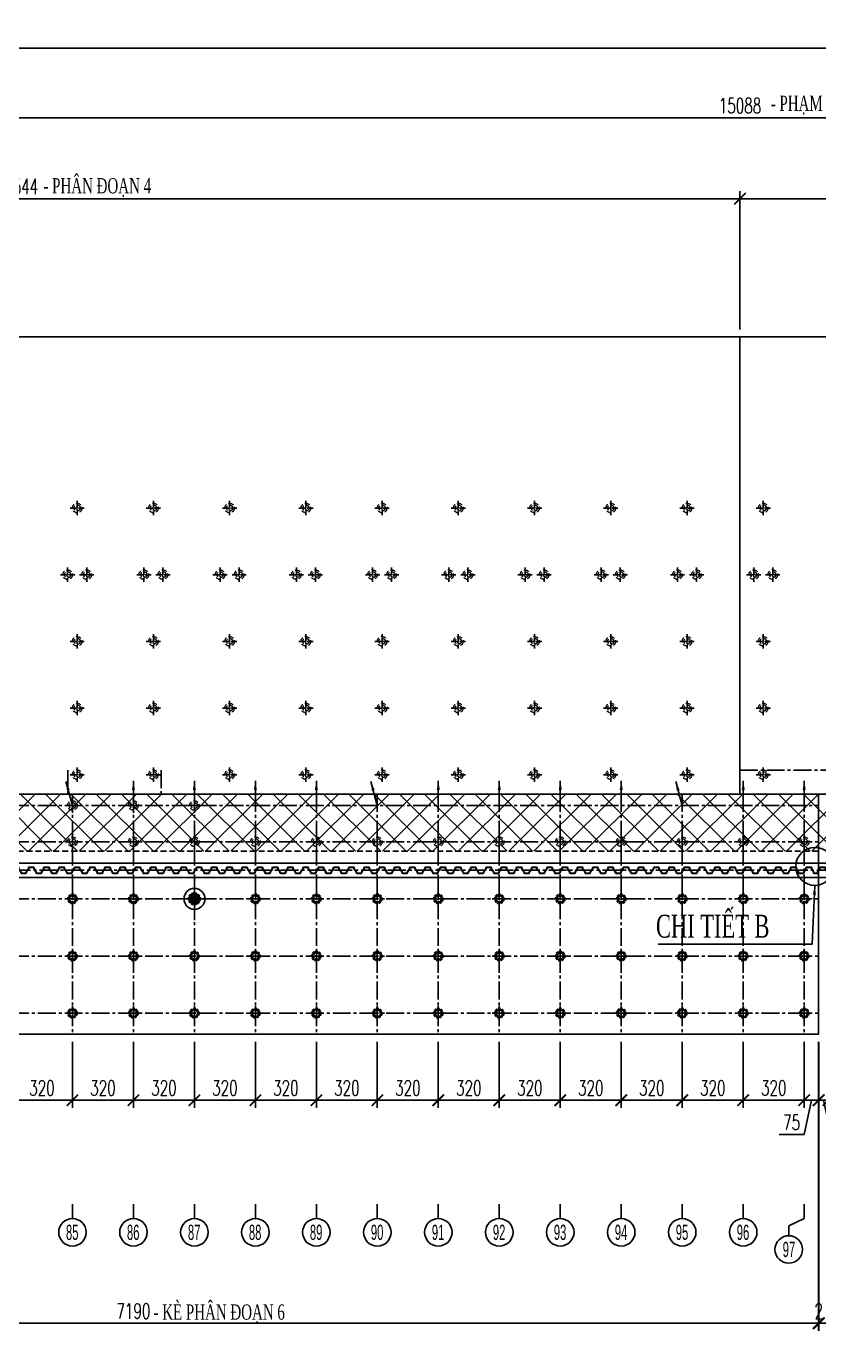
# Model space of a CAD drawing. Extents: x -64479 to 90650, y -38385 to 38270.
# Drawn here: x -24139 to -19979, y 8409 to 15260 of the extents above; entities that cross this region are included whole.
import ezdxf
from ezdxf.enums import TextEntityAlignment as Align

# ---------------------------------------------------------------- set-up
doc = ezdxf.new("R2010")
doc.units = 0
doc.header["$MEASUREMENT"] = 0
for name, pattern in [('CENTER', [2, 1.25, -0.25, 0.25, -0.25]), ('CENTER2', [1.125, 0.75, -0.125, 0.125, -0.125]), ('HIDDEN', [0.375, 0.25, -0.125])]:
    doc.linetypes.add(name, pattern=pattern)
doc.layers.get('0').update_dxf_attribs({"linetype": 'CONTINUOUS'})
for name, color, linetype in [('BORDER', 2, 'CONTINUOUS'), ('CENTER', 9, 'CENTER2'), ('Coc', 2, 'CONTINUOUS'), ('Cochh', 7, 'CONTINUOUS'), ('Cu', 230, 'CONTINUOUS'), ('Dam', 4, 'CONTINUOUS'), ('DIMENSION', 4, 'CONTINUOUS'), ('HATCH', 7, 'CONTINUOUS'), ('HIDDEN', 4, 'HIDDEN'), ('Net vang', 2, 'CONTINUOUS'), ('STEEL', 1, 'CONTINUOUS'), ('TEXT', 3, 'CONTINUOUS')]:
    doc.layers.add(name, color=color, linetype=linetype)
doc.layers.add('KHUAT', color=235, linetype='HIDDEN', lineweight=18)
doc.styles.add('DIM', font='romans.shx', dxfattribs={"width": 0.65})
doc.styles.get("Standard").update_dxf_attribs({"font": 'vn_vni.shx', "width": 0.9})
doc.styles.add('THUONG', font='vntimeh.shx')
doc.dimstyles.new('1-400', dxfattribs={"dimscale": 400, "dimtxt": 0.22, "dimasz": 0.12, "dimexe": 0.1, "dimexo": 0.1, "dimgap": 0.08, "dimtad": 1, "dimdec": 0, "dimzin": 0, "dimdsep": 46, "dimtxsty": 'DIM', "dimblk": 'ARCHTICK', "dimcen": 0.15, "dimdle": 0.1, "dimclrd": 4, "dimclre": 7, "dimclrt": 2, "dimaunit": 1, "dimadec": 0, "dimazin": 0, "dimtfac": 1, "dimtdec": 0, "dimtix": 1, "dimtmove": 1, "dimatfit": 3, "dimfxl": 1, "dimtolj": 1, "dimtzin": 0, "dimarcsym": 0})
doc.dimstyles.new('400.Ph', dxfattribs={"dimscale": 400, "dimtxt": 0.2, "dimasz": 0.15, "dimexe": 0.1, "dimexo": 0.1, "dimgap": 0.06, "dimtad": 1, "dimdec": 0, "dimzin": 0, "dimdsep": 46, "dimtxsty": 'DIM', "dimblk": 'ARCHTICK', "dimcen": 0.15, "dimdle": 0.1, "dimclrd": 256, "dimclre": 7, "dimclrt": 6, "dimadec": 0, "dimazin": 0, "dimtfac": 1, "dimtdec": 0, "dimtix": 1, "dimtmove": 0, "dimatfit": 3, "dimldrblk": 'ARCHTICK', "dimfxl": 1, "dimtolj": 1, "dimtzin": 0, "dimarcsym": 0})

# ---------------------------------------------------------------- blocks, each defined once
blk = doc.blocks.new('CocD500_HH')
at = {"layer": 'CENTER', "ltscale": 50}
for p, q in [((-37.5, 0), (37.5, 0)), ((0, 37.5), (0, -37.5))]:
    blk.add_line(p, q, dxfattribs=at)
at = {"layer": 'KHUAT', "ltscale": 100}
for radius in [25, 16]:
    blk.add_circle((0, 0), radius, dxfattribs=at)
blk = doc.blocks.new('cocD500')
at = {"layer": 'HATCH'}
blk.add_blockref('CocD500_HH', (0, 0), dxfattribs=at)
blk = doc.blocks.new('_ArchTick')
at = {"color": 0, "linetype": 'ByBlock', "const_width": 0.15}
blk.add_lwpolyline([(-0.5, -0.5), (0.5, 0.5)], dxfattribs=at)
blk = doc.blocks.new('*D18')
at = {"layer": 'DIMENSION', "lineweight": -2}
blk.add_line((-50609.1, 15143.5), (-12809.1, 15143.5), dxfattribs=at)
at = {"layer": 'DIMENSION', "color": 7, "lineweight": -2}
for p, q in [((-50569.1, 13667.7), (-50569.1, 15183.5)), ((-12849.1, 13667.7), (-12849.1, 15183.5))]:
    blk.add_line(p, q, dxfattribs=at)
at = {"layer": 'DIMENSION', "lineweight": -2, "xscale": 60, "yscale": 60, "zscale": 60, "rotation": 180}
blk.add_blockref('_ArchTick', (-50569.1, 15143.5), dxfattribs=at)
at = {"layer": 'DIMENSION', "lineweight": -2, "xscale": 60, "yscale": 60, "zscale": 60}
blk.add_blockref('_ArchTick', (-12849.1, 15143.5), dxfattribs=at)
at = {"layer": 'DIMENSION', "color": 6, "insert": (-31669.1, 15207.5), "char_height": 80, "attachment_point": 5, "style": 'DIM'}
blk.add_mtext('\\A1;37720', dxfattribs=at)
blk = doc.blocks.new('cocbs')
at = {"layer": 'Coc'}
h = blk.add_hatch(color=256, dxfattribs=at)
h.paths.add_polyline_path([(-46596.3, 9805.7), (-46596.3, 9796.7, -0.414214), (-46580.3, 9780.7), (-46571.3, 9780.7, 0.414214)])
h.paths.add_polyline_path([(-46571.3, 9780.7), (-46580.3, 9780.7, -0.414214), (-46596.3, 9764.7), (-46596.3, 9755.7, 0.414214)])
h.paths.add_polyline_path([(-46612.3, 9780.7), (-46621.3, 9780.7, 0.414214), (-46596.3, 9755.7), (-46596.3, 9764.7, -0.414214)])
h.paths.add_polyline_path([(-46596.3, 9796.7), (-46596.3, 9805.7, 0.414214), (-46621.3, 9780.7), (-46612.3, 9780.7, -0.414214)])
at = {"layer": 'Coc', "color": 8, "linetype": 'HIDDEN', "ltscale": 50}
for radius in [25, 16]:
    blk.add_circle((-46596.3, 9780.7), radius, dxfattribs=at)
at = {"layer": 'Cochh', "linetype": 'CENTER', "ltscale": 25}
for p, q in [((-46596.3, 9818.2), (-46596.3, 9743.2)), ((-46633.8, 9780.7), (-46558.8, 9780.7))]:
    blk.add_line(p, q, dxfattribs=at)
blk = doc.blocks.new('*D34')
at = {"layer": 'DIMENSION', "color": 7, "lineweight": -2}
for p, q in [((-27171.1, 9927.7), (-27171.1, 8409.5)), ((-19981.1, 9927.7), (-19981.1, 8409.5))]:
    blk.add_line(p, q, dxfattribs=at)
at = {"layer": 'DIMENSION', "lineweight": -2}
blk.add_line((-27211.1, 8449.5), (-19941.1, 8449.5), dxfattribs=at)
at = {"layer": 'DIMENSION', "lineweight": -2, "xscale": 60, "yscale": 60, "zscale": 60, "rotation": 180}
blk.add_blockref('_ArchTick', (-27171.1, 8449.5), dxfattribs=at)
at = {"layer": 'DIMENSION', "lineweight": -2, "xscale": 60, "yscale": 60, "zscale": 60}
blk.add_blockref('_ArchTick', (-19981.1, 8449.5), dxfattribs=at)
at = {"layer": 'DIMENSION', "color": 6, "insert": (-23576.1, 8513.5), "char_height": 80, "attachment_point": 5, "style": 'DIM'}
blk.add_mtext('\\A1;7190', dxfattribs=at)
blk = doc.blocks.new('*D35')
at = {"layer": 'DIMENSION', "color": 7, "lineweight": -2}
for p, q in [((-19981.1, 9927.7), (-19981.1, 8409.5)), ((-19979.1, 9927.7), (-19979.1, 8409.5))]:
    blk.add_line(p, q, dxfattribs=at)
at = {"layer": 'DIMENSION', "lineweight": -2}
for p, q in [((-19981.1, 8449.5), (-20041.1, 8449.5)), ((-19981.1, 8449.5), (-19979.1, 8449.5)), ((-19979.1, 8449.5), (-19919.1, 8449.5))]:
    blk.add_line(p, q, dxfattribs=at)
at = {"layer": 'DIMENSION', "lineweight": -2, "xscale": 60, "yscale": 60, "zscale": 60}
blk.add_blockref('_ArchTick', (-19981.1, 8449.5), dxfattribs=at)
at = {"layer": 'DIMENSION', "lineweight": -2, "xscale": 60, "yscale": 60, "zscale": 60, "rotation": 180}
blk.add_blockref('_ArchTick', (-19979.1, 8449.5), dxfattribs=at)
at = {"layer": 'DIMENSION', "color": 6, "insert": (-19980.1, 8513.5), "char_height": 80, "attachment_point": 5, "style": 'DIM'}
blk.add_mtext('\\A1;2', dxfattribs=at)
blk = doc.blocks.new('*D36')
at = {"layer": 'DIMENSION', "color": 7, "lineweight": -2}
for p, q in [((-19979.1, 9927.7), (-19979.1, 8409.5)), ((-15079.1, 9927.7), (-15079.1, 8409.5))]:
    blk.add_line(p, q, dxfattribs=at)
at = {"layer": 'DIMENSION', "lineweight": -2}
blk.add_line((-20019.1, 8449.5), (-15039.1, 8449.5), dxfattribs=at)
at = {"layer": 'DIMENSION', "lineweight": -2, "xscale": 60, "yscale": 60, "zscale": 60, "rotation": 180}
blk.add_blockref('_ArchTick', (-19979.1, 8449.5), dxfattribs=at)
at = {"layer": 'DIMENSION', "lineweight": -2, "xscale": 60, "yscale": 60, "zscale": 60}
blk.add_blockref('_ArchTick', (-15079.1, 8449.5), dxfattribs=at)
at = {"layer": 'DIMENSION', "color": 6, "insert": (-17529.1, 8513.5), "char_height": 80, "attachment_point": 5, "style": 'DIM'}
blk.add_mtext('\\A1;4900', dxfattribs=at)
blk = doc.blocks.new('*D163')
at = {"layer": 'DIMENSION', "color": 7, "lineweight": -2}
for p, q in [((-24216.1, 9927.7), (-24216.1, 9580.6)), ((-23896.1, 9927.7), (-23896.1, 9580.6))]:
    blk.add_line(p, q, dxfattribs=at)
at = {"layer": 'DIMENSION', "lineweight": -2}
blk.add_line((-24256.1, 9620.6), (-23856.1, 9620.6), dxfattribs=at)
at = {"layer": 'DIMENSION', "lineweight": -2, "xscale": 60, "yscale": 60, "zscale": 60, "rotation": 180}
blk.add_blockref('_ArchTick', (-24216.1, 9620.6), dxfattribs=at)
at = {"layer": 'DIMENSION', "lineweight": -2, "xscale": 60, "yscale": 60, "zscale": 60}
blk.add_blockref('_ArchTick', (-23896.1, 9620.6), dxfattribs=at)
at = {"layer": 'DIMENSION', "color": 6, "insert": (-24056.1, 9684.6), "char_height": 80, "attachment_point": 5, "style": 'DIM'}
blk.add_mtext('\\A1;320', dxfattribs=at)
blk = doc.blocks.new('*D164')
at = {"layer": 'DIMENSION', "color": 7, "lineweight": -2}
for p, q in [((-23896.1, 9927.7), (-23896.1, 9580.6)), ((-23576.1, 9927.7), (-23576.1, 9580.6))]:
    blk.add_line(p, q, dxfattribs=at)
at = {"layer": 'DIMENSION', "lineweight": -2}
blk.add_line((-23936.1, 9620.6), (-23536.1, 9620.6), dxfattribs=at)
at = {"layer": 'DIMENSION', "lineweight": -2, "xscale": 60, "yscale": 60, "zscale": 60, "rotation": 180}
blk.add_blockref('_ArchTick', (-23896.1, 9620.6), dxfattribs=at)
at = {"layer": 'DIMENSION', "lineweight": -2, "xscale": 60, "yscale": 60, "zscale": 60}
blk.add_blockref('_ArchTick', (-23576.1, 9620.6), dxfattribs=at)
at = {"layer": 'DIMENSION', "color": 6, "insert": (-23736.1, 9684.6), "char_height": 80, "attachment_point": 5, "style": 'DIM'}
blk.add_mtext('\\A1;320', dxfattribs=at)
blk = doc.blocks.new('*D165')
at = {"layer": 'DIMENSION', "color": 7, "lineweight": -2}
for p, q in [((-23576.1, 9927.7), (-23576.1, 9580.6)), ((-23256.1, 9927.7), (-23256.1, 9580.6))]:
    blk.add_line(p, q, dxfattribs=at)
at = {"layer": 'DIMENSION', "lineweight": -2}
blk.add_line((-23616.1, 9620.6), (-23216.1, 9620.6), dxfattribs=at)
at = {"layer": 'DIMENSION', "lineweight": -2, "xscale": 60, "yscale": 60, "zscale": 60, "rotation": 180}
blk.add_blockref('_ArchTick', (-23576.1, 9620.6), dxfattribs=at)
at = {"layer": 'DIMENSION', "lineweight": -2, "xscale": 60, "yscale": 60, "zscale": 60}
blk.add_blockref('_ArchTick', (-23256.1, 9620.6), dxfattribs=at)
at = {"layer": 'DIMENSION', "color": 6, "insert": (-23416.1, 9684.6), "char_height": 80, "attachment_point": 5, "style": 'DIM'}
blk.add_mtext('\\A1;320', dxfattribs=at)
blk = doc.blocks.new('*D166')
at = {"layer": 'DIMENSION', "color": 7, "lineweight": -2}
for p, q in [((-23256.1, 9927.7), (-23256.1, 9580.6)), ((-22936.1, 9927.7), (-22936.1, 9580.6))]:
    blk.add_line(p, q, dxfattribs=at)
at = {"layer": 'DIMENSION', "lineweight": -2}
blk.add_line((-23296.1, 9620.6), (-22896.1, 9620.6), dxfattribs=at)
at = {"layer": 'DIMENSION', "lineweight": -2, "xscale": 60, "yscale": 60, "zscale": 60, "rotation": 180}
blk.add_blockref('_ArchTick', (-23256.1, 9620.6), dxfattribs=at)
at = {"layer": 'DIMENSION', "lineweight": -2, "xscale": 60, "yscale": 60, "zscale": 60}
blk.add_blockref('_ArchTick', (-22936.1, 9620.6), dxfattribs=at)
at = {"layer": 'DIMENSION', "color": 6, "insert": (-23096.1, 9684.6), "char_height": 80, "attachment_point": 5, "style": 'DIM'}
blk.add_mtext('\\A1;320', dxfattribs=at)
blk = doc.blocks.new('*D167')
at = {"layer": 'DIMENSION', "color": 7, "lineweight": -2}
for p, q in [((-22936.1, 9927.7), (-22936.1, 9580.6)), ((-22616.1, 9927.7), (-22616.1, 9580.6))]:
    blk.add_line(p, q, dxfattribs=at)
at = {"layer": 'DIMENSION', "lineweight": -2}
blk.add_line((-22976.1, 9620.6), (-22576.1, 9620.6), dxfattribs=at)
at = {"layer": 'DIMENSION', "lineweight": -2, "xscale": 60, "yscale": 60, "zscale": 60, "rotation": 180}
blk.add_blockref('_ArchTick', (-22936.1, 9620.6), dxfattribs=at)
at = {"layer": 'DIMENSION', "lineweight": -2, "xscale": 60, "yscale": 60, "zscale": 60}
blk.add_blockref('_ArchTick', (-22616.1, 9620.6), dxfattribs=at)
at = {"layer": 'DIMENSION', "color": 6, "insert": (-22776.1, 9684.6), "char_height": 80, "attachment_point": 5, "style": 'DIM'}
blk.add_mtext('\\A1;320', dxfattribs=at)
blk = doc.blocks.new('*D168')
at = {"layer": 'DIMENSION', "color": 7, "lineweight": -2}
for p, q in [((-22616.1, 9927.7), (-22616.1, 9580.6)), ((-22296.1, 9927.7), (-22296.1, 9580.6))]:
    blk.add_line(p, q, dxfattribs=at)
at = {"layer": 'DIMENSION', "lineweight": -2}
blk.add_line((-22656.1, 9620.6), (-22256.1, 9620.6), dxfattribs=at)
at = {"layer": 'DIMENSION', "lineweight": -2, "xscale": 60, "yscale": 60, "zscale": 60, "rotation": 180}
blk.add_blockref('_ArchTick', (-22616.1, 9620.6), dxfattribs=at)
at = {"layer": 'DIMENSION', "lineweight": -2, "xscale": 60, "yscale": 60, "zscale": 60}
blk.add_blockref('_ArchTick', (-22296.1, 9620.6), dxfattribs=at)
at = {"layer": 'DIMENSION', "color": 6, "insert": (-22456.1, 9684.6), "char_height": 80, "attachment_point": 5, "style": 'DIM'}
blk.add_mtext('\\A1;320', dxfattribs=at)
blk = doc.blocks.new('*D169')
at = {"layer": 'DIMENSION', "color": 7, "lineweight": -2}
for p, q in [((-22296.1, 9927.7), (-22296.1, 9580.6)), ((-21976.1, 9927.7), (-21976.1, 9580.6))]:
    blk.add_line(p, q, dxfattribs=at)
at = {"layer": 'DIMENSION', "lineweight": -2}
blk.add_line((-22336.1, 9620.6), (-21936.1, 9620.6), dxfattribs=at)
at = {"layer": 'DIMENSION', "lineweight": -2, "xscale": 60, "yscale": 60, "zscale": 60, "rotation": 180}
blk.add_blockref('_ArchTick', (-22296.1, 9620.6), dxfattribs=at)
at = {"layer": 'DIMENSION', "lineweight": -2, "xscale": 60, "yscale": 60, "zscale": 60}
blk.add_blockref('_ArchTick', (-21976.1, 9620.6), dxfattribs=at)
at = {"layer": 'DIMENSION', "color": 6, "insert": (-22136.1, 9684.6), "char_height": 80, "attachment_point": 5, "style": 'DIM'}
blk.add_mtext('\\A1;320', dxfattribs=at)
blk = doc.blocks.new('*D170')
at = {"layer": 'DIMENSION', "color": 7, "lineweight": -2}
for p, q in [((-21976.1, 9927.7), (-21976.1, 9580.6)), ((-21656.1, 9927.7), (-21656.1, 9580.6))]:
    blk.add_line(p, q, dxfattribs=at)
at = {"layer": 'DIMENSION', "lineweight": -2}
blk.add_line((-22016.1, 9620.6), (-21616.1, 9620.6), dxfattribs=at)
at = {"layer": 'DIMENSION', "lineweight": -2, "xscale": 60, "yscale": 60, "zscale": 60, "rotation": 180}
blk.add_blockref('_ArchTick', (-21976.1, 9620.6), dxfattribs=at)
at = {"layer": 'DIMENSION', "lineweight": -2, "xscale": 60, "yscale": 60, "zscale": 60}
blk.add_blockref('_ArchTick', (-21656.1, 9620.6), dxfattribs=at)
at = {"layer": 'DIMENSION', "color": 6, "insert": (-21816.1, 9684.6), "char_height": 80, "attachment_point": 5, "style": 'DIM'}
blk.add_mtext('\\A1;320', dxfattribs=at)
blk = doc.blocks.new('*D171')
at = {"layer": 'DIMENSION', "color": 7, "lineweight": -2}
for p, q in [((-21656.1, 9927.7), (-21656.1, 9580.6)), ((-21336.1, 9927.7), (-21336.1, 9580.6))]:
    blk.add_line(p, q, dxfattribs=at)
at = {"layer": 'DIMENSION', "lineweight": -2}
blk.add_line((-21696.1, 9620.6), (-21296.1, 9620.6), dxfattribs=at)
at = {"layer": 'DIMENSION', "lineweight": -2, "xscale": 60, "yscale": 60, "zscale": 60, "rotation": 180}
blk.add_blockref('_ArchTick', (-21656.1, 9620.6), dxfattribs=at)
at = {"layer": 'DIMENSION', "lineweight": -2, "xscale": 60, "yscale": 60, "zscale": 60}
blk.add_blockref('_ArchTick', (-21336.1, 9620.6), dxfattribs=at)
at = {"layer": 'DIMENSION', "color": 6, "insert": (-21496.1, 9684.6), "char_height": 80, "attachment_point": 5, "style": 'DIM'}
blk.add_mtext('\\A1;320', dxfattribs=at)
blk = doc.blocks.new('*D172')
at = {"layer": 'DIMENSION', "color": 7, "lineweight": -2}
for p, q in [((-21336.1, 9927.7), (-21336.1, 9580.6)), ((-21016.1, 9927.7), (-21016.1, 9580.6))]:
    blk.add_line(p, q, dxfattribs=at)
at = {"layer": 'DIMENSION', "lineweight": -2}
blk.add_line((-21376.1, 9620.6), (-20976.1, 9620.6), dxfattribs=at)
at = {"layer": 'DIMENSION', "lineweight": -2, "xscale": 60, "yscale": 60, "zscale": 60, "rotation": 180}
blk.add_blockref('_ArchTick', (-21336.1, 9620.6), dxfattribs=at)
at = {"layer": 'DIMENSION', "lineweight": -2, "xscale": 60, "yscale": 60, "zscale": 60}
blk.add_blockref('_ArchTick', (-21016.1, 9620.6), dxfattribs=at)
at = {"layer": 'DIMENSION', "color": 6, "insert": (-21176.1, 9684.6), "char_height": 80, "attachment_point": 5, "style": 'DIM'}
blk.add_mtext('\\A1;320', dxfattribs=at)
blk = doc.blocks.new('*D173')
at = {"layer": 'DIMENSION', "color": 7, "lineweight": -2}
for p, q in [((-21016.1, 9927.7), (-21016.1, 9580.6)), ((-20696.1, 9927.7), (-20696.1, 9580.6))]:
    blk.add_line(p, q, dxfattribs=at)
at = {"layer": 'DIMENSION', "lineweight": -2}
blk.add_line((-21056.1, 9620.6), (-20656.1, 9620.6), dxfattribs=at)
at = {"layer": 'DIMENSION', "lineweight": -2, "xscale": 60, "yscale": 60, "zscale": 60, "rotation": 180}
blk.add_blockref('_ArchTick', (-21016.1, 9620.6), dxfattribs=at)
at = {"layer": 'DIMENSION', "lineweight": -2, "xscale": 60, "yscale": 60, "zscale": 60}
blk.add_blockref('_ArchTick', (-20696.1, 9620.6), dxfattribs=at)
at = {"layer": 'DIMENSION', "color": 6, "insert": (-20856.1, 9684.6), "char_height": 80, "attachment_point": 5, "style": 'DIM'}
blk.add_mtext('\\A1;320', dxfattribs=at)
blk = doc.blocks.new('*D174')
at = {"layer": 'DIMENSION', "color": 7, "lineweight": -2}
for p, q in [((-20696.1, 9927.7), (-20696.1, 9580.6)), ((-20376.1, 9927.7), (-20376.1, 9580.6))]:
    blk.add_line(p, q, dxfattribs=at)
at = {"layer": 'DIMENSION', "lineweight": -2}
blk.add_line((-20736.1, 9620.6), (-20336.1, 9620.6), dxfattribs=at)
at = {"layer": 'DIMENSION', "lineweight": -2, "xscale": 60, "yscale": 60, "zscale": 60, "rotation": 180}
blk.add_blockref('_ArchTick', (-20696.1, 9620.6), dxfattribs=at)
at = {"layer": 'DIMENSION', "lineweight": -2, "xscale": 60, "yscale": 60, "zscale": 60}
blk.add_blockref('_ArchTick', (-20376.1, 9620.6), dxfattribs=at)
at = {"layer": 'DIMENSION', "color": 6, "insert": (-20536.1, 9684.6), "char_height": 80, "attachment_point": 5, "style": 'DIM'}
blk.add_mtext('\\A1;320', dxfattribs=at)
blk = doc.blocks.new('*D175')
at = {"layer": 'DIMENSION', "color": 7, "lineweight": -2}
for p, q in [((-20376.1, 9927.7), (-20376.1, 9580.6)), ((-20056.1, 9927.7), (-20056.1, 9580.6))]:
    blk.add_line(p, q, dxfattribs=at)
at = {"layer": 'DIMENSION', "lineweight": -2}
blk.add_line((-20416.1, 9620.6), (-20016.1, 9620.6), dxfattribs=at)
at = {"layer": 'DIMENSION', "lineweight": -2, "xscale": 60, "yscale": 60, "zscale": 60, "rotation": 180}
blk.add_blockref('_ArchTick', (-20376.1, 9620.6), dxfattribs=at)
at = {"layer": 'DIMENSION', "lineweight": -2, "xscale": 60, "yscale": 60, "zscale": 60}
blk.add_blockref('_ArchTick', (-20056.1, 9620.6), dxfattribs=at)
at = {"layer": 'DIMENSION', "color": 6, "insert": (-20216.1, 9684.6), "char_height": 80, "attachment_point": 5, "style": 'DIM'}
blk.add_mtext('\\A1;320', dxfattribs=at)
blk = doc.blocks.new('*D176')
at = {"layer": 'DIMENSION', "color": 7, "lineweight": -2}
for p, q in [((-20056.1, 9927.7), (-20056.1, 9580.6)), ((-19981.1, 9927.7), (-19981.1, 9580.6))]:
    blk.add_line(p, q, dxfattribs=at)
at = {"layer": 'DIMENSION', "lineweight": -2}
for p, q in [((-20096.1, 9620.6), (-19941.1, 9620.6)), ((-20018.6, 9620.6), (-20056.2, 9440.5)), ((-20056.2, 9440.5), (-20188.4, 9440.5))]:
    blk.add_line(p, q, dxfattribs=at)
at = {"layer": 'DIMENSION', "lineweight": -2, "xscale": 60, "yscale": 60, "zscale": 60, "rotation": 180}
blk.add_blockref('_ArchTick', (-20056.1, 9620.6), dxfattribs=at)
at = {"layer": 'DIMENSION', "lineweight": -2, "xscale": 60, "yscale": 60, "zscale": 60}
blk.add_blockref('_ArchTick', (-19981.1, 9620.6), dxfattribs=at)
at = {"layer": 'DIMENSION', "color": 6, "insert": (-20122.3, 9504.5), "char_height": 80, "attachment_point": 5, "style": 'DIM'}
blk.add_mtext('\\A1;75', dxfattribs=at)
blk = doc.blocks.new('*D177')
at = {"layer": 'DIMENSION', "color": 7, "lineweight": -2}
for p, q in [((-19979.1, 9927.7), (-19979.1, 9580.6)), ((-19929.1, 9927.7), (-19929.1, 9580.6))]:
    blk.add_line(p, q, dxfattribs=at)
at = {"layer": 'DIMENSION', "lineweight": -2}
for p, q in [((-20019.1, 9620.6), (-19889.1, 9620.6)), ((-19954.1, 9620.6), (-19914.7, 9440.6)), ((-19914.7, 9440.6), (-19782.5, 9440.6))]:
    blk.add_line(p, q, dxfattribs=at)
at = {"layer": 'DIMENSION', "lineweight": -2, "xscale": 60, "yscale": 60, "zscale": 60, "rotation": 180}
blk.add_blockref('_ArchTick', (-19979.1, 9620.6), dxfattribs=at)
at = {"layer": 'DIMENSION', "lineweight": -2, "xscale": 60, "yscale": 60, "zscale": 60}
blk.add_blockref('_ArchTick', (-19929.1, 9620.6), dxfattribs=at)
at = {"layer": 'DIMENSION', "color": 6, "insert": (-19848.6, 9504.6), "char_height": 80, "attachment_point": 5, "style": 'DIM'}
blk.add_mtext('\\A1;50', dxfattribs=at)
blk = doc.blocks.new('*D226')
at = {"layer": 'DIMENSION', "color": 7, "lineweight": -2}
for p, q in [((-27937.1, 13707.7), (-27937.1, 14818.4)), ((-12849.1, 13667.7), (-12849.1, 14818.4))]:
    blk.add_line(p, q, dxfattribs=at)
at = {"layer": 'DIMENSION', "lineweight": -2}
blk.add_line((-27977.1, 14778.4), (-12809.1, 14778.4), dxfattribs=at)
at = {"layer": 'DIMENSION', "lineweight": -2, "xscale": 60, "yscale": 60, "zscale": 60, "rotation": 180}
blk.add_blockref('_ArchTick', (-27937.1, 14778.4), dxfattribs=at)
at = {"layer": 'DIMENSION', "lineweight": -2, "xscale": 60, "yscale": 60, "zscale": 60}
blk.add_blockref('_ArchTick', (-12849.1, 14778.4), dxfattribs=at)
at = {"layer": 'DIMENSION', "color": 6, "insert": (-20393.1, 14842.4), "char_height": 80, "attachment_point": 5, "style": 'DIM'}
blk.add_mtext('\\A1;15088', dxfattribs=at)
blk = doc.blocks.new('*D409')
at = {"layer": 'HIDDEN', "color": 7, "lineweight": -2}
for p, q in [((-27937.1, 13667.7), (-27937.1, 14393.8)), ((-20393.1, 13667.7), (-20393.1, 14393.8))]:
    blk.add_line(p, q, dxfattribs=at)
at = {"layer": 'HIDDEN', "lineweight": -2}
blk.add_line((-27977.1, 14353.8), (-20353.1, 14353.8), dxfattribs=at)
at = {"layer": 'HIDDEN', "lineweight": -2, "xscale": 60, "yscale": 60, "zscale": 60, "rotation": 180}
blk.add_blockref('_ArchTick', (-27937.1, 14353.8), dxfattribs=at)
at = {"layer": 'HIDDEN', "lineweight": -2, "xscale": 60, "yscale": 60, "zscale": 60}
blk.add_blockref('_ArchTick', (-20393.1, 14353.8), dxfattribs=at)
at = {"layer": 'HIDDEN', "color": 6, "insert": (-24165.1, 14417.8), "char_height": 80, "attachment_point": 5, "style": 'DIM'}
blk.add_mtext('\\A1;7544', dxfattribs=at)
blk = doc.blocks.new('*D410')
at = {"layer": 'HIDDEN', "color": 7, "lineweight": -2}
for p, q in [((-20393.1, 13667.7), (-20393.1, 14393.8)), ((-12849.1, 13667.7), (-12849.1, 14393.8))]:
    blk.add_line(p, q, dxfattribs=at)
at = {"layer": 'HIDDEN', "lineweight": -2}
blk.add_line((-20433.1, 14353.8), (-12809.1, 14353.8), dxfattribs=at)
at = {"layer": 'HIDDEN', "lineweight": -2, "xscale": 60, "yscale": 60, "zscale": 60, "rotation": 180}
blk.add_blockref('_ArchTick', (-20393.1, 14353.8), dxfattribs=at)
at = {"layer": 'HIDDEN', "lineweight": -2, "xscale": 60, "yscale": 60, "zscale": 60}
blk.add_blockref('_ArchTick', (-12849.1, 14353.8), dxfattribs=at)
at = {"layer": 'HIDDEN', "color": 6, "insert": (-16621.1, 14417.8), "char_height": 80, "attachment_point": 5, "style": 'DIM'}
blk.add_mtext('\\A1;7544', dxfattribs=at)
blk = doc.blocks.new('Cu thep kieu IVL')
at = {"layer": 'CENTER'}
for p, q in [((-20, 19.2), (-20, 14.8)), ((20, 19.2), (20, 14.8))]:
    blk.add_line(p, q, dxfattribs=at)
at = {"layer": 'Cu', "color": 1}
blk.add_lwpolyline([(-11.6, 2.3, 0.331206), (-10.7, 1.6), (10.7, 1.6, 0.331206), (11.6, 2.3), (18.1, 18.4, -0.331206), (19.1, 19.2), (20.3, 19.2, -0.223582), (21.5, 18.6, -0.452935), (21.1, 16.7), (20, 16.2, -0.518485), (19.2, 16.4, -0.300037), (19.7, 16.9), (20.7, 17.4, 0.427626), (20.8, 18.1, 0.215462), (20.3, 18.4), (19.5, 18.4, 0.331206), (18.7, 17.8), (13.4, 1.3, -0.331206), (11.7, 0), (-11.7, 0, -0.331206), (-13.4, 1.3), (-18.7, 17.8, 0.331206), (-19.5, 18.4), (-20.3, 18.4, 0.215462), (-20.8, 18.1, 0.427626), (-20.7, 17.4), (-19.7, 16.9, -0.300037), (-19.2, 16.4, -0.518485), (-20, 16.2), (-21.1, 16.7, -0.452935), (-21.5, 18.6, -0.223582), (-20.3, 19.2), (-19.1, 19.2, -0.331206), (-18.1, 18.4)], format="xyb", close=True, dxfattribs=at)
blk = doc.blocks.new('Cu PD6')
at = {"layer": 'STEEL', "extrusion": (0, 0, -1), "zscale": -1, "rotation": 180}
for p in [(3132.5, 0), (3052.5, 0), (2972.5, 0), (2892.5, 0), (2812.5, 0), (2732.5, 0), (2652.5, 0), (2572.5, 0), (2492.5, 0), (2412.5, 0), (2332.5, 0), (2252.5, 0), (2172.5, 0), (2092.5, 0), (2012.5, 0), (1932.5, 0), (1852.5, 0), (1772.5, 0), (1692.5, 0), (1612.5, 0), (1532.5, 0), (1452.5, 0), (1372.5, 0), (1292.5, 0), (1212.5, 0), (1132.5, 0), (1052.5, 0), (972.5, 0), (892.5, 0), (812.5, 0), (732.5, 0), (652.5, 0), (572.5, 0), (492.5, 0), (412.5, 0), (332.5, 0), (252.5, 0), (172.5, 0), (92.5, 0), (12.5, 0), (-67.5, 0), (-147.5, 0), (-227.5, 0), (-307.5, 0), (-387.5, 0), (-467.5, 0), (-547.5, 0), (-627.5, 0), (-707.5, 0), (-787.5, 0), (-867.5, 0), (-947.5, 0), (-1027.5, 0), (-1107.5, 0), (-1187.5, 0), (-1267.5, 0), (-1347.5, 0), (-1427.5, 0), (-1507.5, 0), (-1587.5, 0), (-1667.5, 0), (-1747.5, 0), (-1827.5, 0), (-1907.5, 0), (-1987.5, 0), (-2067.5, 0), (-2147.5, 0), (-2227.5, 0), (-2307.5, 0), (-2387.5, 0), (-2467.5, 0), (-2547.5, 0), (-2627.5, 0), (-2707.5, 0), (-2787.5, 0), (-2867.5, 0), (-2947.5, 0), (-3027.5, 0), (-3107.5, 0), (-3187.5, 0), (-3267.5, 0), (-3347.5, 0), (-3427.5, 0), (-3507.5, 0), (-3587.5, 0), (-3667.5, 0), (-3747.5, 0), (-3827.5, 0), (-3907.5, 0), (-3987.5, 0)]:
    blk.add_blockref('Cu thep kieu IVL', p, dxfattribs=at)
at = {"layer": 'STEEL', "extrusion": (0, 0, -1), "zscale": -1}
for p in [(3092.5, -34), (3012.5, -34), (2932.5, -34), (2852.5, -34), (2772.5, -34), (2692.5, -34), (2612.5, -34), (2532.5, -34), (2452.5, -34), (2372.5, -34), (2292.5, -34), (2212.5, -34), (2132.5, -34), (2052.5, -34), (1972.5, -34), (1892.5, -34), (1812.5, -34), (1732.5, -34), (1652.5, -34), (1572.5, -34), (1492.5, -34), (1412.5, -34), (1332.5, -34), (1252.5, -34), (1172.5, -34), (1092.5, -34), (1012.5, -34), (932.5, -34), (852.5, -34), (772.5, -34), (692.5, -34), (612.5, -34), (532.5, -34), (452.5, -34), (372.5, -34), (292.5, -34), (212.5, -34), (132.5, -34), (52.5, -34), (-27.5, -34), (-107.5, -34), (-187.5, -34), (-267.5, -34), (-347.5, -34), (-427.5, -34), (-507.5, -34), (-587.5, -34), (-667.5, -34), (-747.5, -34), (-827.5, -34), (-907.5, -34), (-987.5, -34), (-1067.5, -34), (-1147.5, -34), (-1227.5, -34), (-1307.5, -34), (-1387.5, -34), (-1467.5, -34), (-1547.5, -34), (-1627.5, -34), (-1707.5, -34), (-1787.5, -34), (-1867.5, -34), (-1947.5, -34), (-2027.5, -34), (-2107.5, -34), (-2187.5, -34), (-2267.5, -34), (-2347.5, -34), (-2427.5, -34), (-2507.5, -34), (-2587.5, -34), (-2667.5, -34), (-2747.5, -34), (-2827.5, -34), (-2907.5, -34), (-2987.5, -34), (-3067.5, -34), (-3147.5, -34), (-3227.5, -34), (-3307.5, -34), (-3387.5, -34), (-3467.5, -34), (-3547.5, -34), (-3627.5, -34), (-3707.5, -34), (-3787.5, -34), (-3867.5, -34), (-3947.5, -34)]:
    blk.add_blockref('Cu thep kieu IVL', p, dxfattribs=at)
blk = doc.blocks.new('Cu PD7')
at = {"layer": 'STEEL', "extrusion": (0, 0, -1), "zscale": -1, "rotation": 180}
for p in [(3377.2, 234.3), (3297.2, 234.3), (3217.2, 234.3), (3137.2, 234.3), (3057.2, 234.3), (2977.2, 234.3), (2897.2, 234.3), (2817.2, 234.3), (2737.2, 234.3), (2657.2, 234.3), (2577.2, 234.3), (2497.2, 234.3), (2417.2, 234.3), (2337.2, 234.3), (2257.2, 234.3), (2177.2, 234.3), (2097.2, 234.3), (2017.2, 234.3), (1937.2, 234.3), (1857.2, 234.3), (1777.2, 234.3), (1697.2, 234.3), (1617.2, 234.3), (1537.2, 234.3), (1457.2, 234.3), (1377.2, 234.3), (1297.2, 234.3), (1217.2, 234.3), (1137.2, 234.3), (1057.2, 234.3), (977.2, 234.3), (897.2, 234.3), (817.2, 234.3), (737.2, 234.3), (657.2, 234.3), (577.2, 234.3), (497.2, 234.3), (417.2, 234.3), (337.2, 234.3), (257.2, 234.3), (177.2, 234.3), (97.2, 234.3), (17.2, 234.3), (-62.8, 234.3), (-142.8, 234.3), (-222.8, 234.3), (-302.8, 234.3), (-382.8, 234.3), (-462.8, 234.3), (-542.8, 234.3), (-622.8, 234.3), (-702.8, 234.3), (-782.8, 234.3), (-862.8, 234.3), (-942.8, 234.3), (-1022.8, 234.3), (-1102.8, 234.3), (-1182.8, 234.3), (-1262.8, 234.3), (-1342.8, 234.3), (-1422.8, 234.3)]:
    blk.add_blockref('Cu thep kieu IVL', p, dxfattribs=at)
at = {"layer": 'STEEL', "extrusion": (0, 0, -1), "zscale": -1}
for p in [(3337.2, 200.3), (3257.2, 200.3), (3177.2, 200.3), (3097.2, 200.3), (3017.2, 200.3), (2937.2, 200.3), (2857.2, 200.3), (2777.2, 200.3), (2697.2, 200.3), (2617.2, 200.3), (2537.2, 200.3), (2457.2, 200.3), (2377.2, 200.3), (2297.2, 200.3), (2217.2, 200.3), (2137.2, 200.3), (2057.2, 200.3), (1977.2, 200.3), (1897.2, 200.3), (1817.2, 200.3), (1737.2, 200.3), (1657.2, 200.3), (1577.2, 200.3), (1497.2, 200.3), (1417.2, 200.3), (1337.2, 200.3), (1257.2, 200.3), (1177.2, 200.3), (1097.2, 200.3), (1017.2, 200.3), (937.2, 200.3), (857.2, 200.3), (777.2, 200.3), (697.2, 200.3), (617.2, 200.3), (537.2, 200.3), (457.2, 200.3), (377.2, 200.3), (297.2, 200.3), (217.2, 200.3), (137.2, 200.3), (57.2, 200.3), (-22.8, 200.3), (-102.8, 200.3), (-182.8, 200.3), (-262.8, 200.3), (-342.8, 200.3), (-422.8, 200.3), (-502.8, 200.3), (-582.8, 200.3), (-662.8, 200.3), (-742.8, 200.3), (-822.8, 200.3), (-902.8, 200.3), (-982.8, 200.3), (-1062.8, 200.3), (-1142.8, 200.3), (-1222.8, 200.3), (-1302.8, 200.3), (-1382.8, 200.3), (-1462.8, 200.3)]:
    blk.add_blockref('Cu thep kieu IVL', p, dxfattribs=at)
blk = doc.blocks.new('cocthu')
at = {"layer": 'Coc'}
h = blk.add_hatch(color=256, dxfattribs=at)
h.paths.add_polyline_path([(-52084.6, 9499), (-52084.6, 9487.7, -0.414214), (-52064.6, 9467.7), (-52053.3, 9467.7, 0.414214)])
h.paths.add_polyline_path([(-52053.3, 9467.7), (-52064.6, 9467.7, -0.414214), (-52084.6, 9447.7), (-52084.6, 9436.5, 0.414214)])
h.paths.add_polyline_path([(-52104.6, 9467.7), (-52115.8, 9467.7, 0.414214), (-52084.6, 9436.5), (-52084.6, 9447.7, -0.414214)])
h.paths.add_polyline_path([(-52084.6, 9487.7), (-52084.6, 9499, 0.414214), (-52115.8, 9467.7), (-52104.6, 9467.7, -0.414214)])
at = {"layer": 'Dam'}
h = blk.add_hatch(color=256, dxfattribs=at)
h.paths.add_polyline_path([(-52084.6, 9487.7), (-52084.6, 9467.7), (-52064.6, 9467.7, 0.414214)])
h.paths.add_polyline_path([(-52084.6, 9487.7, 0.414214), (-52104.6, 9467.7), (-52084.6, 9467.7)])
h.paths.add_polyline_path([(-52084.6, 9467.7), (-52104.6, 9467.7, 0.414214), (-52084.6, 9447.7)])
h.paths.add_polyline_path([(-52064.6, 9467.7), (-52084.6, 9467.7), (-52084.6, 9447.7, 0.414214)])
at = {"layer": 'CENTER', "linetype": 'CENTER', "ltscale": 25}
for p, q in [((-52084.6, 9580.2), (-52084.6, 9355.2)), ((-52197.1, 9467.7), (-51972.1, 9467.7))]:
    blk.add_line(p, q, dxfattribs=at)
at = {"layer": 'Coc', "color": 8, "linetype": 'HIDDEN', "ltscale": 50}
for radius in [31.2, 20]:
    blk.add_circle((-52084.6, 9467.7), radius, dxfattribs=at)
at = {"layer": 'Cu', "color": 1, "linetype": 'Continuous', "ltscale": 50}
blk.add_circle((-52084.6, 9467.7), 55.1, dxfattribs=at)

msp = doc.modelspace()

# ---------------------------------------------------------------- hatches: boundary and pattern name
at = {"layer": 'Dam'}
h = msp.add_hatch(dxfattribs=at)
h.set_pattern_fill('ANSI37', color=8, scale=750, style=0)
h.set_pattern_definition([(45, (0, -11350.51), (-66.29126, 66.29126), []), (135, (0, -11350.51), (-66.29126, -66.29126), [])])
h.paths.add_polyline_path([(-22738.1, 11227.7), (-35456.2, 11227.7), (-35456.2, 10927.7), (-22738.1, 10927.7)])
h.paths.add_polyline_path([(-15077.1, 10927.7), (-15077.1, 11227.7), (-22738.1, 11227.7), (-22738.1, 10927.7)])

# ---------------------------------------------------------------- linework, layer by layer
at = {"layer": 'BORDER'}
for p, q in [((-19981.1, 11227.7), (-27171.1, 11227.7)), ((-19981.1, 11227.7), (-27171.1, 11227.7)), ((-19981.1, 9967.7), (-19981.1, 11227.7)), ((-19981.1, 9967.7), (-27171.1, 9967.7))]:
    msp.add_line(p, q, dxfattribs=at)
at = {"layer": 'BORDER', "ltscale": 200}
msp.add_lwpolyline([(-27937.1, 13627.7), (-20393.1, 13627.7)], dxfattribs=at)
at = {"layer": 'BORDER'}
for points in [[(-20393.1, 13627.7), (-20393.1, 11227.7), (-27937.1, 11227.7), (-27937.1, 13627.7)], [(-20393.1, 13627.7), (-12849.1, 13627.7)], [(-12849.1, 13627.7), (-12849.1, 11227.7), (-20393.1, 11227.7), (-20393.1, 13627.7)]]:
    msp.add_lwpolyline(points, dxfattribs=at)
at = {"layer": 'CENTER', "ltscale": 125}
for p, q in [((-23920.1, 11352.7), (-23920.1, 11227.7)), ((-23430.1, 11352.7), (-23430.1, 11227.7)), ((-20393.1, 11352.7), (-12849.1, 11352.7)), ((-27171.1, 11167.7), (-19981.1, 11167.9)), ((-23896.1, 11227.7), (-23896.1, 9967.7)), ((-23576.1, 11227.7), (-23576.1, 9967.7)), ((-23256.1, 11227.7), (-23256.1, 9967.7)), ((-22936.1, 11227.7), (-22936.1, 9967.7)), ((-22616.1, 11227.7), (-22616.1, 9967.7)), ((-22296.1, 11227.7), (-22296.1, 9967.7)), ((-21976.1, 11227.7), (-21976.1, 9967.7)), ((-21656.1, 11227.7), (-21656.1, 9967.7)), ((-21336.1, 11227.7), (-21336.1, 9967.7)), ((-21016.1, 11227.7), (-21016.1, 9967.7)), ((-20696.1, 11227.7), (-20696.1, 9967.7)), ((-20376.1, 11227.7), (-20376.1, 9967.7)), ((-20056.1, 11227.7), (-20056.1, 9967.7)), ((-27171.1, 10977.7), (-19981.1, 10977.7)), ((-13006, 10827.8), (-46828.1, 10827.8)), ((-27171.1, 10677.7), (-19981.1, 10677.7)), ((-27171.1, 10377.7), (-19981.1, 10377.7)), ((-27171, 10077.7), (-19981, 10077.7))]:
    msp.add_line(p, q, dxfattribs=at)
at = {"layer": 'Cochh'}
msp.add_lwpolyline([(-21821.1, 12379.7, 0, 0, 0), (-21812.1, 12430.8, 10, 0, 0), (-21806.8, 12460.7, 0, 0, 0)], format="xyseb", dxfattribs=at)
at = {"layer": 'Cu', "color": 5}
for p, q in [((-20012, 10826.7), (-20013, 10827.2)), ((-20012.7, 10827.9), (-20011.6, 10827.4)), ((-20012.2, 10829.6), (-20011, 10829.6)), ((-20011.5, 10828.8), (-20012.2, 10828.8)), ((-20005.4, 10811.7), (-20010.7, 10828.2)), ((-20010.1, 10828.9), (-20003.6, 10813.2)), ((-19988.6, 10813.2), (-19982.1, 10828.9)), ((-19981.5, 10828.2), (-19986.8, 10811.7)), ((-19981.1, 10829.6), (-19979.9, 10829.6)), ((-19979.9, 10828.8), (-19980.7, 10828.8)), ((-19980.5, 10827.4), (-19979.5, 10827.9)), ((-19979.1, 10827.2), (-19980.2, 10826.7)), ((-20002.6, 10812.5), (-19989.5, 10812.5))]:
    msp.add_line(p, q, dxfattribs=at)
for centre, radius, start, end in [((-20012.4, 10828.3), 1.28, 143.2363, 240.70598), ((-20012.3, 10828.1), 1.54, 88.88358, 139.29578), ((-20012.4, 10828.3), 0.477, 146.34087, 238.95208), ((-20012.3, 10828.1), 0.739, 88.3889, 137.02551), ((-20011.7, 10827.1), 0.52, 229.99422, 339.61843), ((-20011.8, 10826.8), 0.619, 9.55831, 76.36308), ((-20011.5, 10828), 0.8, 16.69924, 90), ((-20011, 10828.6), 1, 16.69924, 90), ((-19981.1, 10828.6), 1, 90, 163.30076), ((-19980.7, 10828), 0.8, 90, 163.30076), ((-19980.4, 10826.8), 0.619, 103.63692, 170.44169), ((-19980.5, 10827.1), 0.52, 200.38157, 310.00578), ((-19979.9, 10828.1), 1.54, 40.70422, 91.11642), ((-19979.9, 10828.1), 0.739, 42.97449, 91.6111), ((-19979.8, 10828.3), 0.477, 301.04792, 33.65913), ((-19979.8, 10828.3), 1.28, 299.29402, 36.7637), ((-20003.6, 10812.3), 1.8, 196.69924, 270), ((-20002.6, 10813.5), 1, 196.69924, 270), ((-19989.5, 10813.5), 1, 270, 343.30076), ((-19988.5, 10812.3), 1.8, 270, 343.30076)]:
    msp.add_arc(centre, radius, start, end, dxfattribs=at)
at = {"layer": 'Dam', "ltscale": 200}
for p, q in [((-12966.9, 10865.2), (-46787.1, 10865.2)), ((-13045.1, 10790.2), (-46787.1, 10790.2))]:
    msp.add_line(p, q, dxfattribs=at)
at = {"layer": 'Dam'}
for p in [(-20056.1, 8999.1), (-20137.5, 8909.2)]:
    msp.add_line(p, (-20137.5, 8960.6), dxfattribs=at)
at = {"layer": 'DIMENSION'}
msp.add_line((-20003.6, 10810.5), (-19988.5, 10810.5), dxfattribs=at)
at = {"layer": 'DIMENSION', "const_width": 1.5}
msp.add_lwpolyline([(-20003.6, 10809.6), (-19988.5, 10809.6)], dxfattribs=at)
at = {"layer": 'Net vang', "color": 4}
for p, q in [((-23896.1, 8999.1), (-23896.1, 9074.2)), ((-23576.1, 8999.1), (-23576.1, 9074.2)), ((-23256.1, 8999.1), (-23256.1, 9074.2)), ((-22936.1, 8999.1), (-22936.1, 9074.2)), ((-22616.1, 8999.1), (-22616.1, 9074.2)), ((-22296.1, 8999.1), (-22296.1, 9074.2)), ((-21976.1, 8999.1), (-21976.1, 9074.2)), ((-21656.1, 8999.1), (-21656.1, 9074.2)), ((-21336.1, 8999.1), (-21336.1, 9074.2)), ((-21016.1, 8999.1), (-21016.1, 9074.2)), ((-20696.1, 8999.1), (-20696.1, 9074.2)), ((-20376.1, 8999.1), (-20376.1, 9074.2)), ((-20056.1, 8999.1), (-20056.1, 9074.2))]:
    msp.add_line(p, q, dxfattribs=at)
for centre in [(-23896.1, 8927.1), (-23576.1, 8927.1), (-23256.1, 8927.1), (-22936.1, 8927.1), (-22616.1, 8927.1), (-22296.1, 8927.1), (-21976.1, 8927.1), (-21656.1, 8927.1), (-21336.1, 8927.1), (-21016.1, 8927.1), (-20696.1, 8927.1), (-20376.1, 8927.1), (-20137.5, 8837.2)]:
    msp.add_circle(centre, 72, dxfattribs=at)
at = {"layer": 'STEEL', "color": 1, "linetype": 'HIDDEN', "ltscale": 125}
msp.add_line((-19981.1, 10927.7), (-27171.1, 10927.7), dxfattribs=at)
at = {"layer": 'TEXT'}
msp.add_circle((-20000.3, 10848.2), 100, dxfattribs=at)

# ---------------------------------------------------------------- block references
at = {"layer": 'Coc'}
for p in [(22700.2, 897), (23020.2, 897), (23340.2, 897), (23660.2, 897), (23980.2, 897), (24300.2, 897), (24620.2, 897), (24940.2, 897), (25260.2, 897), (25580.2, 897), (25900.2, 897), (26220.2, 897), (26540.2, 897), (22700.2, 597), (23020.2, 597), (23340.2, 597), (23660.2, 597), (23980.2, 597), (24300.2, 597), (24620.2, 597), (24940.2, 597), (25260.2, 597), (25580.2, 597), (25900.2, 597), (26220.2, 597), (26540.2, 597), (22700.2, 297), (23020.2, 297), (23340.2, 297), (23660.2, 297), (23980.2, 297), (24300.2, 297), (24620.2, 297), (24940.2, 297), (25260.2, 297), (25580.2, 297), (25900.2, 297), (26220.2, 297), (26540.2, 297)]:
    msp.add_blockref('cocbs', p, dxfattribs=at)
at = {"layer": 'Cochh'}
for p in [(-23871.1, 12729.7), (-23471.1, 12729.7), (-23071.1, 12729.7), (-22671.1, 12729.7), (-22271.1, 12729.7), (-21871.1, 12729.7), (-21471.1, 12729.7), (-21071.1, 12729.7), (-20671.1, 12729.7), (-20271.1, 12729.7), (-23921.1, 12379.7), (-23821.1, 12379.7), (-23521.1, 12379.7), (-23421.1, 12379.7), (-23121.1, 12379.7), (-23021.1, 12379.7), (-22721.1, 12379.7), (-22621.1, 12379.7), (-22321.1, 12379.7), (-22221.1, 12379.7), (-21921.1, 12379.7), (-21821.1, 12379.7), (-21521.1, 12379.7), (-21421.1, 12379.7), (-21121.1, 12379.7), (-21021.1, 12379.7), (-20721.1, 12379.7), (-20621.1, 12379.7), (-20321.1, 12379.7), (-20221.1, 12379.7), (-23871.1, 12029.7), (-23471.1, 12029.7), (-23071.1, 12029.7), (-22671.1, 12029.7), (-22271.1, 12029.7), (-21871.1, 12029.7), (-21471.1, 12029.7), (-21071.1, 12029.7), (-20671.1, 12029.7), (-20271.1, 12029.7), (-23871.1, 11679.7), (-23471.1, 11679.7), (-23071.1, 11679.7), (-22671.1, 11679.7), (-22271.1, 11679.7), (-21871.1, 11679.7), (-21471.1, 11679.7), (-21071.1, 11679.7), (-20671.1, 11679.7), (-20271.1, 11679.7), (-23871.1, 11329.7), (-23471.1, 11329.7), (-23071.1, 11329.7), (-22671.1, 11329.7), (-22271.1, 11329.7), (-21871.1, 11329.7), (-21471.1, 11329.7), (-21071.1, 11329.7), (-20671.1, 11329.7), (-20271.1, 11329.7)]:
    msp.add_blockref('cocD500', p, dxfattribs=at)
at = {"layer": 'Dam'}
msp.add_blockref('cocthu', (28828.5, 1210), dxfattribs=at)
at = {"layer": 'DIMENSION'}
for name, p in [('Cu PD6', (-24019.6, 10844.8)), ('Cu PD7', (-16582.9, 10610.5))]:
    msp.add_blockref(name, p, dxfattribs=at)
at = {"layer": 'HATCH'}
for p in [(-23896.1, 11167.7), (-23576.1, 11167.7), (-23256.1, 11167.7), (-23896.1, 10977.7), (-23576.1, 10977.7), (-23256.1, 10977.7), (-22936.1, 10977.7), (-22616.1, 10977.7), (-22296.1, 10977.7), (-21976.1, 10977.7), (-21656.1, 10977.7), (-21336.1, 10977.7), (-21016.1, 10977.7), (-20696.1, 10977.7), (-20376.1, 10977.7), (-20056.1, 10977.7)]:
    msp.add_blockref('CocD500_HH', p, dxfattribs=at)

# ---------------------------------------------------------------- texts
at = {"layer": 'TEXT', "style": 'THUONG', "width": 0.65}
msp.add_text('- ph¹m vi cÇu tµu hoµn thiÖn giai ®o¹n 2', height=80, dxfattribs=at).set_placement((-19364.7, 14859), align=Align.MIDDLE)
for s, height, p in [('- ph©n ®o¹n 4', 80, (-24048.3, 14381.8)), ('chi tiÕt b', 120, (-20833.9, 10474.3)), ('- KÌ ph©n ®o¹n 6', 80, (-23470.7, 8468.5))]:
    msp.add_text(s, height=height, dxfattribs=at).set_placement(p)
at = {"layer": 'TEXT', "width": 0.55}
for s, p in [('85', (-23897.2, 8927.1)), ('86', (-23577.2, 8927.1)), ('87', (-23257.2, 8927.1)), ('88', (-22937.2, 8927.1)), ('89', (-22617.2, 8927.1)), ('90', (-22297.2, 8927.1)), ('91', (-21977.2, 8927.1)), ('92', (-21657.2, 8927.1)), ('93', (-21337.2, 8927.1)), ('94', (-21017.2, 8927.1)), ('95', (-20697.2, 8927.1)), ('96', (-20377.2, 8927.1)), ('97', (-20136.3, 8837.2))]:
    msp.add_text(s, height=80, dxfattribs=at).set_placement(p, align=Align.MIDDLE)

# ---------------------------------------------------------------- dimensions: what is measured, and where the dimension line sits
at = {"layer": 'DIMENSION'}
dim = msp.add_linear_dim(base=(-12849.1, 15143.5), p1=(-50569.1, 13627.7), p2=(-12849.1, 13627.7), dimstyle='400.Ph', dxfattribs=at)
dim.commit()
dim.dimension.update_dxf_attribs({"geometry": '*D18', "text_midpoint": (-31669.1, 15143.5), "dimtype": 160})
dim = msp.add_linear_dim(base=(-12849.1, 14778.4), p1=(-27937.1, 13667.7), p2=(-12849.1, 13627.7), dimstyle='400.Ph', dxfattribs=at)
dim.commit()
dim.dimension.update_dxf_attribs({"geometry": '*D226', "text_midpoint": (-20393.1, 14842.4)})
for base, p1, p2, picture, middle in [((-19981.1, 8449.5), (-27171.1, 9967.7), (-19981.1, 9967.7), '*D34', (-23576.1, 8513.5)), ((-23896.1, 9620.6), (-24216.1, 9967.7), (-23896.1, 9967.7), '*D163', (-24056.1, 9684.6)), ((-23576.1, 9620.6), (-23896.1, 9967.7), (-23576.1, 9967.7), '*D164', (-23736.1, 9684.6)), ((-23256.1, 9620.6), (-23576.1, 9967.7), (-23256.1, 9967.7), '*D165', (-23416.1, 9684.6)), ((-22936.1, 9620.6), (-23256.1, 9967.7), (-22936.1, 9967.7), '*D166', (-23096.1, 9684.6)), ((-22616.1, 9620.6), (-22936.1, 9967.7), (-22616.1, 9967.7), '*D167', (-22776.1, 9684.6)), ((-22296.1, 9620.6), (-22616.1, 9967.7), (-22296.1, 9967.7), '*D168', (-22456.1, 9684.6)), ((-21976.1, 9620.6), (-22296.1, 9967.7), (-21976.1, 9967.7), '*D169', (-22136.1, 9684.6)), ((-21656.1, 9620.6), (-21976.1, 9967.7), (-21656.1, 9967.7), '*D170', (-21816.1, 9684.6)), ((-21336.1, 9620.6), (-21656.1, 9967.7), (-21336.1, 9967.7), '*D171', (-21496.1, 9684.6)), ((-21016.1, 9620.6), (-21336.1, 9967.7), (-21016.1, 9967.7), '*D172', (-21176.1, 9684.6)), ((-20696.1, 9620.6), (-21016.1, 9967.7), (-20696.1, 9967.7), '*D173', (-20856.1, 9684.6)), ((-20376.1, 9620.6), (-20696.1, 9967.7), (-20376.1, 9967.7), '*D174', (-20536.1, 9684.6)), ((-20056.1, 9620.6), (-20376.1, 9967.7), (-20056.1, 9967.7), '*D175', (-20216.1, 9684.6)), ((-19979.1, 8449.5), (-19981.1, 9967.7), (-19979.1, 9967.7), '*D35', (-19980.1, 8513.5)), ((-15079.1, 8449.5), (-19979.1, 9967.7), (-15079.1, 9967.7), '*D36', (-17529.1, 8513.5))]:
    dim = msp.add_linear_dim(base=base, p1=p1, p2=p2, dimstyle='400.Ph', override={"dimtmove": 1}, dxfattribs=at)
    dim.commit()
    dim.dimension.update_dxf_attribs({"geometry": picture, "text_midpoint": middle})
for base, p1, p2, picture, middle in [((-19981.1, 9620.6), (-20056.1, 9967.7), (-19981.1, 9967.7), '*D176', (-20080.2, 9440.5)), ((-19929.1, 9620.6), (-19979.1, 9967.7), (-19929.1, 9967.7), '*D177', (-19890.7, 9440.6))]:
    dim = msp.add_linear_dim(base=base, p1=p1, p2=p2, dimstyle='400.Ph', override={"dimtmove": 1}, dxfattribs=at)
    dim.commit()
    dim.dimension.update_dxf_attribs({"geometry": picture, "text_midpoint": middle, "dimtype": 160})
at = {"layer": 'HIDDEN'}
for base, p1, p2, picture, middle in [((-20393.1, 14353.8), (-27937.1, 13627.7), (-20393.1, 13627.7), '*D409', (-24165.1, 14417.8)), ((-12849.1, 14353.8), (-20393.1, 13627.7), (-12849.1, 13627.7), '*D410', (-16621.1, 14417.8))]:
    dim = msp.add_linear_dim(base=base, p1=p1, p2=p2, dimstyle='400.Ph', override={"dimtmove": 1}, dxfattribs=at)
    dim.commit()
    dim.dimension.update_dxf_attribs({"geometry": picture, "text_midpoint": middle})

# ---------------------------------------------------------------- leaders
at = {"layer": 'TEXT'}
for points, override in [([(-23929.8, 11293.7), (-23896.1, 11167.7)], {"dimgap": 0.08, "dimtad": 0}), ([(-23576.1, 11298.1), (-23576.1, 11167.7)], {"dimgap": 0.08, "dimtad": 0}), ([(-23256.1, 11298.1), (-23256.1, 11167.7)], {"dimgap": 0.08, "dimtad": 0}), ([(-22936.1, 11298.1), (-22936.1, 11167.7)], {"dimgap": 0.08, "dimtad": 0}), ([(-22616.1, 11298.1), (-22616.1, 11167.7)], {"dimgap": 0.08, "dimtad": 0}), ([(-22329.8, 11293.7), (-22296.1, 11167.7)], {"dimgap": 0.08, "dimtad": 0}), ([(-21976.1, 11298.1), (-21976.1, 11167.7)], {"dimgap": 0.08, "dimtad": 0}), ([(-21656.1, 11298.1), (-21656.1, 11167.7)], {"dimgap": 0.08, "dimtad": 0}), ([(-21336.1, 11298.1), (-21336.1, 11167.7)], {"dimgap": 0.08, "dimtad": 0}), ([(-21016.1, 11298.1), (-21016.1, 11167.7)], {"dimgap": 0.08, "dimtad": 0}), ([(-20729.8, 11293.7), (-20696.1, 11167.7)], {"dimgap": 0.08, "dimtad": 0}), ([(-20376.1, 11298.1), (-20376.1, 11167.7)], {"dimgap": 0.08, "dimtad": 0}), ([(-20056.1, 11298.1), (-20056.1, 11167.7)], {"dimgap": 0.08, "dimtad": 0}), ([(-20000.3, 10748.2), (-20014.6, 10440.7), (-20822.9, 10440.7)], {"dimtad": 0})]:
    msp.add_leader(points, dimstyle='1-400', override=override, dxfattribs=at)

doc.saveas('drawing.dxf')
